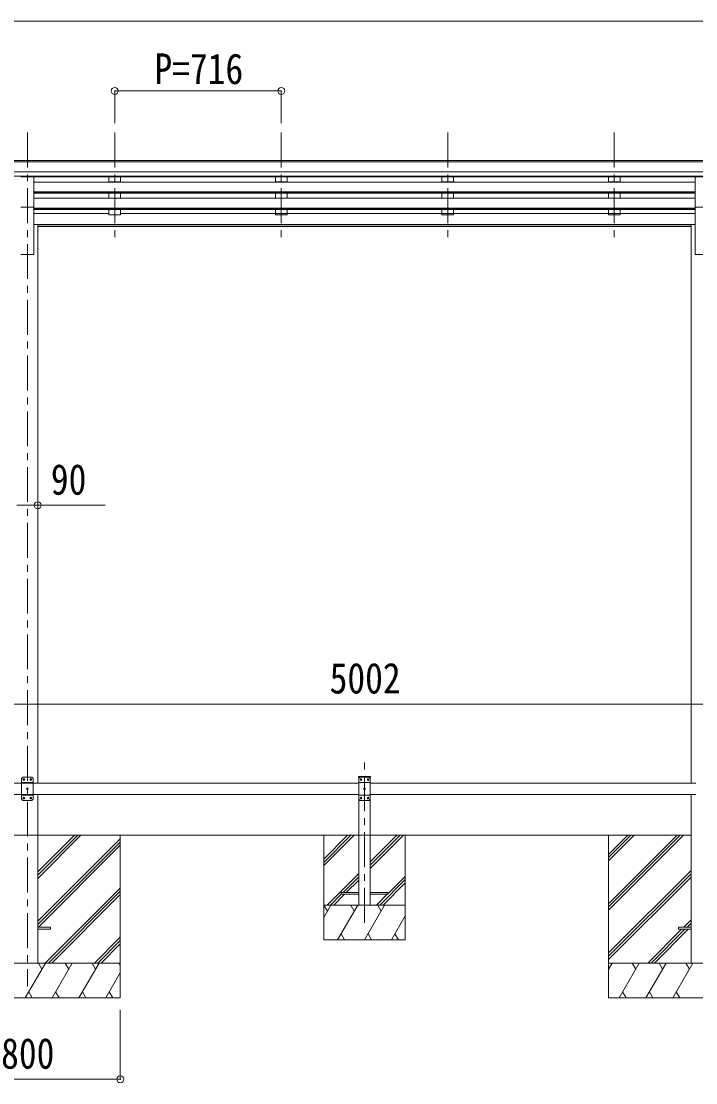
# Model space of a CAD drawing. Units: millimetres at full size, sheet at 1:30. Extents: x -8432 to 8432, y -5820 to 5820.
# Drawn here: x 1500 to 4400, y -3267 to 1302 of the extents above; entities that cross this region are included whole.
import ezdxf
from ezdxf.enums import TextEntityAlignment as Align

# ---------------------------------------------------------------- set-up
doc = ezdxf.new("R2010")
doc.units = ezdxf.units.MM
doc.header["$LTSCALE"] = 30
doc.header["$PDMODE"] = 32
doc.header["$PDSIZE"] = 30
doc.linetypes.add('CHAIN1', pattern=[8, 5, -1, 1, -1])
for name, color, linetype, lineweight in [('0-0_0', 7, 'Continuous', 9), ('0-1_本体', 5, 'CHAIN1', 9), ('0-3_ELV2', 4, 'Continuous', 9), ('0-6_OTH_LINE', 6, 'Continuous', 9)]:
    doc.layers.add(name, color=color, linetype=linetype, lineweight=lineweight)
doc.styles.add('ＭＳ ゴシック', font='')
doc.styles.get('ＭＳ ゴシック').set_extended_font_data('MS Gothic')

msp = doc.modelspace()

# ---------------------------------------------------------------- linework, layer by layer
at = {"layer": '0-0_0'}
for p, q in [((1230.89, -2201.78), (4380.89, -2201.78)), ((1570.89, -2387.41), (1756.52, -2201.78)), ((1570.89, -2373.27), (1742.38, -2201.78)), ((1570.89, -2359.13), (1728.24, -2201.78)), ((1570.89, -2571.26), (1925.69, -2216.46)), ((1570.89, -2585.4), (1925.69, -2230.6)), ((1925.69, -2201.78), (1925.69, -2901.78)), ((2800.89, -2201.78), (2800.89, -2651.78)), ((2800.89, -2304.13), (2903.23, -2201.78)), ((2800.89, -2318.27), (2917.38, -2201.78)), ((2800.89, -2332.41), (2931.52, -2201.78)), ((3000.89, -2344.55), (3143.65, -2201.78)), ((3000.89, -2330.4), (3129.51, -2201.78)), ((3000.89, -2316.26), (3115.37, -2201.78)), ((3150.89, -2651.78), (3150.89, -2201.78)), ((4025.69, -2201.78), (4025.69, -2901.78)), ((4025.69, -2495.96), (4319.87, -2201.78)), ((4025.69, -2510.1), (4334.01, -2201.78)), ((4025.69, -2524.24), (4348.15, -2201.78)), ((4025.69, -2312.11), (4136.02, -2201.78)), ((4025.69, -2297.97), (4121.88, -2201.78)), ((4025.69, -2283.83), (4107.74, -2201.78)), ((1573.15, -2597.28), (1925.69, -2244.75)), ((2815.36, -2501.78), (2950.89, -2366.26)), ((4025.69, -2708.09), (4380.49, -2353.29)), ((4025.69, -2722.23), (4380.49, -2367.43)), ((2883.51, -2447.78), (2950.89, -2380.4)), ((2897.65, -2447.78), (2950.89, -2394.55)), ((3041.64, -2501.78), (3150.89, -2392.54)), ((3055.78, -2501.78), (3150.89, -2406.68)), ((3075.88, -2453.39), (3150.89, -2378.39)), ((4025.69, -2736.38), (4380.49, -2381.58)), ((1602.5, -2751.78), (1925.69, -2428.59)), ((1616.64, -2751.78), (1925.69, -2442.73)), ((1630.78, -2751.78), (1925.69, -2456.88)), ((2829.51, -2501.78), (2875.88, -2455.4)), ((2843.65, -2501.78), (2889.65, -2455.78)), ((3027.5, -2501.78), (3073.5, -2455.78)), ((2800.89, -2554.9), (2831.55, -2501.78)), ((2800.89, -2501.78), (3150.89, -2501.78)), ((2816.55, -2527.76), (2801.55, -2501.78)), ((2860.42, -2651.78), (2947.02, -2501.78)), ((2932.02, -2527.76), (2917.02, -2501.78)), ((2975.89, -2651.78), (3062.49, -2501.78)), ((3047.49, -2527.76), (3032.49, -2501.78)), ((3091.36, -2651.78), (3150.89, -2548.68)), ((4348.63, -2597.28), (4380.49, -2565.42)), ((4362.77, -2597.28), (4380.49, -2579.57)), ((4376.91, -2597.28), (4380.49, -2593.71)), ((1814.63, -2751.78), (1925.69, -2640.72)), ((2875.42, -2625.8), (2890.42, -2651.78)), ((2990.89, -2625.8), (3005.89, -2651.78)), ((3106.36, -2625.8), (3121.36, -2651.78)), ((4194.13, -2751.78), (4339.63, -2606.28)), ((4208.27, -2751.78), (4353.77, -2606.28)), ((4222.41, -2751.78), (4367.91, -2606.28)), ((1828.77, -2751.78), (1925.69, -2654.87)), ((1842.91, -2751.78), (1925.69, -2669.01)), ((2800.89, -2651.78), (3150.89, -2651.78)), ((1925.69, -2751.78), (1125.69, -2751.78)), ((1516.85, -2901.78), (1603.45, -2751.78)), ((1588.45, -2777.76), (1573.45, -2751.78)), ((1632.32, -2901.78), (1718.92, -2751.78)), ((1703.92, -2777.76), (1688.92, -2751.78)), ((1747.79, -2901.78), (1834.39, -2751.78)), ((1804.39, -2751.78), (1819.39, -2777.76)), ((1919.86, -2751.78), (1925.69, -2761.88)), ((4825.69, -2751.78), (4025.69, -2751.78)), ((4025.69, -2779.28), (4041.57, -2751.78)), ((4070.43, -2901.78), (4157.04, -2751.78)), ((4142.04, -2777.76), (4127.04, -2751.78)), ((4185.91, -2901.78), (4272.51, -2751.78)), ((4257.51, -2777.76), (4242.5, -2751.78)), ((4301.38, -2901.78), (4387.98, -2751.78)), ((4372.98, -2777.76), (4357.98, -2751.78)), ((1863.26, -2901.78), (1925.69, -2793.64)), ((1531.84, -2875.8), (1546.84, -2901.78)), ((1647.31, -2875.8), (1662.31, -2901.78)), ((1762.78, -2875.8), (1777.78, -2901.78)), ((1878.25, -2875.8), (1893.25, -2901.78)), ((4085.43, -2875.8), (4100.43, -2901.78)), ((4200.9, -2875.8), (4215.9, -2901.78)), ((4316.37, -2875.8), (4331.37, -2901.78)), ((1125.69, -2901.78), (1925.69, -2901.78)), ((4025.69, -2901.78), (4825.69, -2901.78))]:
    msp.add_line(p, q, dxfattribs=at)
at = {"layer": '0-1_本体'}
for p, q in [((1525.89, 822.62), (1525.89, -2851.78)), ((1901.89, 822.62), (1901.89, 345.1)), ((2617.89, 822.62), (2617.89, 345.1)), ((3333.89, 822.62), (3333.89, 345.1)), ((4049.89, 822.62), (4049.89, 345.1)), ((2975.89, -2578.34), (2975.89, -1862.3))]:
    msp.add_line(p, q, dxfattribs=at)
at = {"layer": '0-3_ELV2'}
for p, q in [((5475.39, 701.61), (476.39, 701.61)), ((5475.39, 696.4), (476.39, 696.4)), ((5475.39, 652.87), (476.39, 652.87)), ((5475.39, 635.01), (476.39, 635.01)), ((1498.39, 632.59), (1553.39, 632.59)), ((1553.39, 500.79), (1553.39, 632.59)), ((4398.39, 631.77), (1553.39, 631.77)), ((1553.39, 609.7), (4398.39, 609.7)), ((1876.89, 631.67), (1876.89, 609.8)), ((1926.89, 609.8), (1876.89, 609.8)), ((1926.89, 631.67), (1926.89, 609.8)), ((2592.89, 631.67), (2592.89, 609.8)), ((2642.89, 609.8), (2592.89, 609.8)), ((2642.89, 631.67), (2642.89, 609.8)), ((3308.89, 631.67), (3308.89, 609.8)), ((3358.89, 609.8), (3308.89, 609.8)), ((3358.89, 631.67), (3358.89, 609.8)), ((4024.89, 631.67), (4024.89, 609.8)), ((4074.89, 609.8), (4024.89, 609.8)), ((4074.89, 631.67), (4074.89, 609.8)), ((4398.39, 500.79), (4398.39, 632.59)), ((4398.39, 632.59), (4453.39, 632.59)), ((1553.39, 567.82), (4398.39, 567.82)), ((1553.39, 566.33), (4398.39, 566.33)), ((1553.39, 562.01), (4398.39, 562.01)), ((1876.89, 562.01), (1876.89, 539.7)), ((1926.89, 539.7), (1926.89, 562.01)), ((2592.89, 562.01), (2592.89, 539.7)), ((2642.89, 539.7), (2642.89, 562.01)), ((3308.89, 562.01), (3308.89, 539.7)), ((3358.89, 539.7), (3358.89, 562.01)), ((4024.89, 562.01), (4024.89, 539.7)), ((4074.89, 539.7), (4074.89, 562.01)), ((1553.39, 539.6), (4398.39, 539.6)), ((1926.89, 539.7), (1876.89, 539.7)), ((2642.89, 539.7), (2592.89, 539.7)), ((3358.89, 539.7), (3308.89, 539.7)), ((4074.89, 539.7), (4024.89, 539.7)), ((1498.39, 500.79), (1553.39, 500.79)), ((1553.39, 500.79), (1553.39, 298.22)), ((1553.39, 497.72), (4398.39, 497.72)), ((1553.39, 496.22), (4398.39, 496.22)), ((1553.39, 491.91), (4398.39, 491.91)), ((1876.89, 473.81), (1553.39, 473.81)), ((1876.89, 491.91), (1876.89, 468.86)), ((1926.89, 468.86), (1876.89, 468.86)), ((1926.89, 491.91), (1926.89, 468.86)), ((4398.39, 473.81), (1926.89, 473.81)), ((2592.89, 491.91), (2592.89, 468.86)), ((2642.89, 468.86), (2592.89, 468.86)), ((2642.89, 491.91), (2642.89, 468.86)), ((3308.89, 491.91), (3308.89, 468.86)), ((3358.89, 468.86), (3308.89, 468.86)), ((3358.89, 491.91), (3358.89, 468.86)), ((4024.89, 491.91), (4024.89, 468.86)), ((4074.89, 468.86), (4024.89, 468.86)), ((4074.89, 491.91), (4074.89, 468.86)), ((4398.39, 500.79), (4398.39, 298.22)), ((4398.39, 500.79), (4453.39, 500.79)), ((1571.09, 427.22), (1553.39, 427.22)), ((1571.09, 427.22), (1571.09, -1976.78)), ((1571.09, 426.79), (4380.69, 426.79)), ((1571.09, 425.39), (4380.69, 425.39)), ((4380.69, 417.71), (1571.09, 417.71)), ((4380.69, 427.22), (4380.69, -1976.78)), ((4380.69, 427.22), (4398.39, 427.22)), ((1498.39, 298.22), (1553.39, 298.22)), ((4398.39, 298.22), (4453.39, 298.22)), ((1505.89, -1951.78), (1500.89, -1956.78)), ((1500.89, -1956.78), (1500.89, -2046.78)), ((1545.89, -1951.78), (1505.89, -1951.78)), ((1509.63, -1961.36), (1508.79, -1961.36)), ((1512.15, -1962.2), (1512.99, -1962.2)), ((1539.63, -1961.36), (1538.79, -1961.36)), ((1542.15, -1962.2), (1542.99, -1962.2)), ((1545.89, -1951.78), (1550.89, -1956.78)), ((1550.89, -2046.78), (1550.89, -1956.78)), ((2950.59, -1951.78), (2950.69, -1949.73)), ((3001.19, -1951.78), (2950.59, -1951.78)), ((2950.89, -2501.78), (2950.89, -1951.78)), ((2955.89, -1951.78), (2950.89, -1956.78)), ((2950.89, -1956.78), (2950.89, -2046.78)), ((3000.08, -1948.78), (2951.69, -1948.78)), ((2995.89, -1951.78), (2955.89, -1951.78)), ((2959.63, -1961.36), (2958.79, -1961.36)), ((2962.15, -1962.2), (2962.99, -1962.2)), ((2989.63, -1961.36), (2988.79, -1961.36)), ((2992.15, -1962.2), (2992.99, -1962.2)), ((2995.89, -1951.78), (3000.89, -1956.78)), ((3000.89, -2501.78), (3000.89, -1951.78)), ((3000.89, -2046.78), (3000.89, -1956.78)), ((3001.19, -1951.78), (3001.08, -1949.73)), ((564.89, -1976.78), (2950.89, -1976.78)), ((1550.89, -1974.48), (1500.89, -1974.48)), ((1524.63, -2001.36), (1523.79, -2001.36)), ((1527.15, -2002.2), (1527.99, -2002.2)), ((3000.89, -1974.48), (2950.89, -1974.48)), ((2974.63, -2001.36), (2973.79, -2001.36)), ((2977.15, -2002.2), (2977.99, -2002.2)), ((4400.89, -1976.78), (3000.89, -1976.78)), ((564.89, -2026.78), (2950.89, -2026.78)), ((1550.89, -2029.08), (1500.89, -2029.08)), ((1505.89, -2051.78), (1500.89, -2046.78)), ((1505.89, -2051.78), (1545.89, -2051.78)), ((1509.63, -2041.36), (1508.79, -2041.36)), ((1512.15, -2042.2), (1512.99, -2042.2)), ((1539.63, -2041.36), (1538.79, -2041.36)), ((1542.15, -2042.2), (1542.99, -2042.2)), ((1545.89, -2051.78), (1550.89, -2046.78)), ((1570.89, -2026.78), (1570.89, -2751.78)), ((3000.89, -2029.08), (2950.89, -2029.08)), ((2955.89, -2051.78), (2950.89, -2046.78)), ((2955.89, -2051.78), (2995.89, -2051.78)), ((2959.63, -2041.36), (2958.79, -2041.36)), ((2962.15, -2042.2), (2962.99, -2042.2)), ((2989.63, -2041.36), (2988.79, -2041.36)), ((2992.15, -2042.2), (2992.99, -2042.2)), ((2995.89, -2051.78), (3000.89, -2046.78)), ((3000.89, -2026.78), (4400.89, -2026.78)), ((4380.89, -2026.78), (4380.89, -2751.78)), ((2950.88, -2447.78), (2875.88, -2447.78)), ((3000.88, -2455.78), (3075.88, -2455.78)), ((1570.89, -2597.28), (1625.69, -2597.28)), ((1625.69, -2597.28), (1625.69, -2606.28)), ((4325.69, -2597.28), (4325.69, -2606.28)), ((4325.69, -2597.28), (4380.49, -2597.28)), ((1570.89, -2606.28), (1625.69, -2606.28)), ((4325.69, -2606.28), (4380.49, -2606.28))]:
    msp.add_line(p, q, dxfattribs=at)
for points in [[(1508.79, -1961.36), (1508.79, -1962.2), (1509.63, -1962.2)], [(1511.31, -1960.52), (1511.31, -1959.68), (1510.47, -1959.68), (1510.47, -1960.52)], [(1510.47, -1963.04), (1510.47, -1963.88), (1511.31, -1963.88), (1511.31, -1963.04)], [(1512.99, -1962.2), (1512.99, -1961.36), (1512.15, -1961.36)], [(1538.79, -1961.36), (1538.79, -1962.2), (1539.63, -1962.2)], [(1541.31, -1960.52), (1541.31, -1959.68), (1540.47, -1959.68), (1540.47, -1960.52)], [(1540.47, -1963.04), (1540.47, -1963.88), (1541.31, -1963.88), (1541.31, -1963.04)], [(1542.99, -1962.2), (1542.99, -1961.36), (1542.15, -1961.36)], [(2958.79, -1961.36), (2958.79, -1962.2), (2959.63, -1962.2)], [(2961.31, -1960.52), (2961.31, -1959.68), (2960.47, -1959.68), (2960.47, -1960.52)], [(2960.47, -1963.04), (2960.47, -1963.88), (2961.31, -1963.88), (2961.31, -1963.04)], [(2962.99, -1962.2), (2962.99, -1961.36), (2962.15, -1961.36)], [(2988.79, -1961.36), (2988.79, -1962.2), (2989.63, -1962.2)], [(2991.31, -1960.52), (2991.31, -1959.68), (2990.47, -1959.68), (2990.47, -1960.52)], [(2990.47, -1963.04), (2990.47, -1963.88), (2991.31, -1963.88), (2991.31, -1963.04)], [(2992.99, -1962.2), (2992.99, -1961.36), (2992.15, -1961.36)], [(1523.79, -2001.36), (1523.79, -2002.2), (1524.63, -2002.2)], [(1526.31, -2000.52), (1526.31, -1999.68), (1525.47, -1999.68), (1525.47, -2000.52)], [(1525.47, -2003.04), (1525.47, -2003.88), (1526.31, -2003.88), (1526.31, -2003.04)], [(1527.99, -2002.2), (1527.99, -2001.36), (1527.15, -2001.36)], [(2973.79, -2001.36), (2973.79, -2002.2), (2974.63, -2002.2)], [(2976.31, -2000.52), (2976.31, -1999.68), (2975.47, -1999.68), (2975.47, -2000.52)], [(2975.47, -2003.04), (2975.47, -2003.88), (2976.31, -2003.88), (2976.31, -2003.04)], [(2977.99, -2002.2), (2977.99, -2001.36), (2977.15, -2001.36)], [(1508.79, -2041.36), (1508.79, -2042.2), (1509.63, -2042.2)], [(1511.31, -2040.52), (1511.31, -2039.68), (1510.47, -2039.68), (1510.47, -2040.52)], [(1510.47, -2043.04), (1510.47, -2043.88), (1511.31, -2043.88), (1511.31, -2043.04)], [(1512.99, -2042.2), (1512.99, -2041.36), (1512.15, -2041.36)], [(1538.79, -2041.36), (1538.79, -2042.2), (1539.63, -2042.2)], [(1541.31, -2040.52), (1541.31, -2039.68), (1540.47, -2039.68), (1540.47, -2040.52)], [(1540.47, -2043.04), (1540.47, -2043.88), (1541.31, -2043.88), (1541.31, -2043.04)], [(1542.99, -2042.2), (1542.99, -2041.36), (1542.15, -2041.36)], [(2958.79, -2041.36), (2958.79, -2042.2), (2959.63, -2042.2)], [(2961.31, -2040.52), (2961.31, -2039.68), (2960.47, -2039.68), (2960.47, -2040.52)], [(2960.47, -2043.04), (2960.47, -2043.88), (2961.31, -2043.88), (2961.31, -2043.04)], [(2962.99, -2042.2), (2962.99, -2041.36), (2962.15, -2041.36)], [(2988.79, -2041.36), (2988.79, -2042.2), (2989.63, -2042.2)], [(2991.31, -2040.52), (2991.31, -2039.68), (2990.47, -2039.68), (2990.47, -2040.52)], [(2990.47, -2043.04), (2990.47, -2043.88), (2991.31, -2043.88), (2991.31, -2043.04)], [(2992.99, -2042.2), (2992.99, -2041.36), (2992.15, -2041.36)], [(2875.88, -2447.78), (2875.88, -2455.78), (2950.88, -2455.78)], [(3075.88, -2455.78), (3075.88, -2447.78), (3000.88, -2447.78)]]:
    msp.add_lwpolyline(points, dxfattribs=at)
for centre in [(1510.89, -1961.78), (1540.89, -1961.78), (2960.89, -1961.78), (2990.89, -1961.78), (1525.89, -2001.78), (2975.89, -2001.78), (1510.89, -2041.78), (1540.89, -2041.78), (2960.89, -2041.78), (2990.89, -2041.78)]:
    msp.add_circle(centre, 3.5, dxfattribs=at)
for centre, radius, start, end in [((1509.63, -1960.52), 0.84, 270, 0), ((1509.63, -1963.04), 0.84, 0, 90), ((1512.15, -1960.52), 0.84, 180, 270), ((1512.15, -1963.04), 0.84, 90, 180), ((1539.63, -1960.52), 0.84, 270, 0), ((1539.63, -1963.04), 0.84, 0, 90), ((1542.15, -1960.52), 0.84, 180, 270), ((1542.15, -1963.04), 0.84, 90, 180), ((2951.69, -1949.78), 1, 90, 176.99994), ((2959.63, -1960.52), 0.84, 270, 0), ((2959.63, -1963.04), 0.84, 0, 90), ((2962.15, -1960.52), 0.84, 180, 270), ((2962.15, -1963.04), 0.84, 90, 180), ((2989.63, -1960.52), 0.84, 270, 0), ((2989.63, -1963.04), 0.84, 0, 90), ((2992.15, -1960.52), 0.84, 180, 270), ((2992.15, -1963.04), 0.84, 90, 180), ((3000.08, -1949.78), 1, 3.00011, 90), ((1524.63, -2000.52), 0.84, 270, 0), ((1524.63, -2003.04), 0.84, 0, 90), ((1527.15, -2000.52), 0.84, 180, 270), ((1527.15, -2003.04), 0.84, 90, 180), ((2974.63, -2000.52), 0.84, 270, 0), ((2974.63, -2003.04), 0.84, 0, 90), ((2977.15, -2000.52), 0.84, 180, 270), ((2977.15, -2003.04), 0.84, 90, 180), ((1509.63, -2040.52), 0.84, 270, 0), ((1509.63, -2043.04), 0.84, 0, 90), ((1512.15, -2040.52), 0.84, 180, 270), ((1512.15, -2043.04), 0.84, 90, 180), ((1539.63, -2040.52), 0.84, 270, 0), ((1539.63, -2043.04), 0.84, 0, 90), ((1542.15, -2040.52), 0.84, 180, 270), ((1542.15, -2043.04), 0.84, 90, 180), ((2959.63, -2040.52), 0.84, 270, 0), ((2959.63, -2043.04), 0.84, 0, 90), ((2962.15, -2040.52), 0.84, 180, 270), ((2962.15, -2043.04), 0.84, 90, 180), ((2989.63, -2040.52), 0.84, 270, 0), ((2989.63, -2043.04), 0.84, 0, 90), ((2992.15, -2040.52), 0.84, 180, 270), ((2992.15, -2043.04), 0.84, 90, 180)]:
    msp.add_arc(centre, radius, start, end, dxfattribs=at)
at = {"layer": '0-6_OTH_LINE'}
for p, q in [((449.89, 1301.61), (5501.89, 1301.61)), ((1901.89, 1001.61), (1901.89, 862.65)), ((2617.89, 1001.61), (1901.89, 1001.61)), ((2617.89, 1001.61), (2617.89, 862.65)), ((1480.69, -781.33), (1570.69, -781.33)), ((1570.69, -781.33), (1860.11, -781.33)), ((474.89, -1637.03), (5476.89, -1637.03)), ((1925.69, -3251.72), (1925.69, -2952.72)), ((1125.69, -3251.72), (1925.69, -3251.72))]:
    msp.add_line(p, q, dxfattribs=at)
for p in [(1901.89, 1001.61), (2617.89, 1001.61), (1570.69, -781.33), (1925.69, -3251.72)]:
    msp.add_point(p, dxfattribs=at)

# ---------------------------------------------------------------- texts
at = {"layer": '0-6_OTH_LINE', "color": 7, "style": 'ＭＳ ゴシック', "width": 0.85}
for s, p in [('P=716', (2072.39, 991.61)), ('90', (1627.06, -775.54)), ('5002', (2825.89, -1631.03)), ('800', (1413.19, -3245.72))]:
    msp.add_text(s, height=132, dxfattribs=at).set_placement(p, align=Align.BOTTOM_LEFT)

doc.saveas('drawing.dxf')
